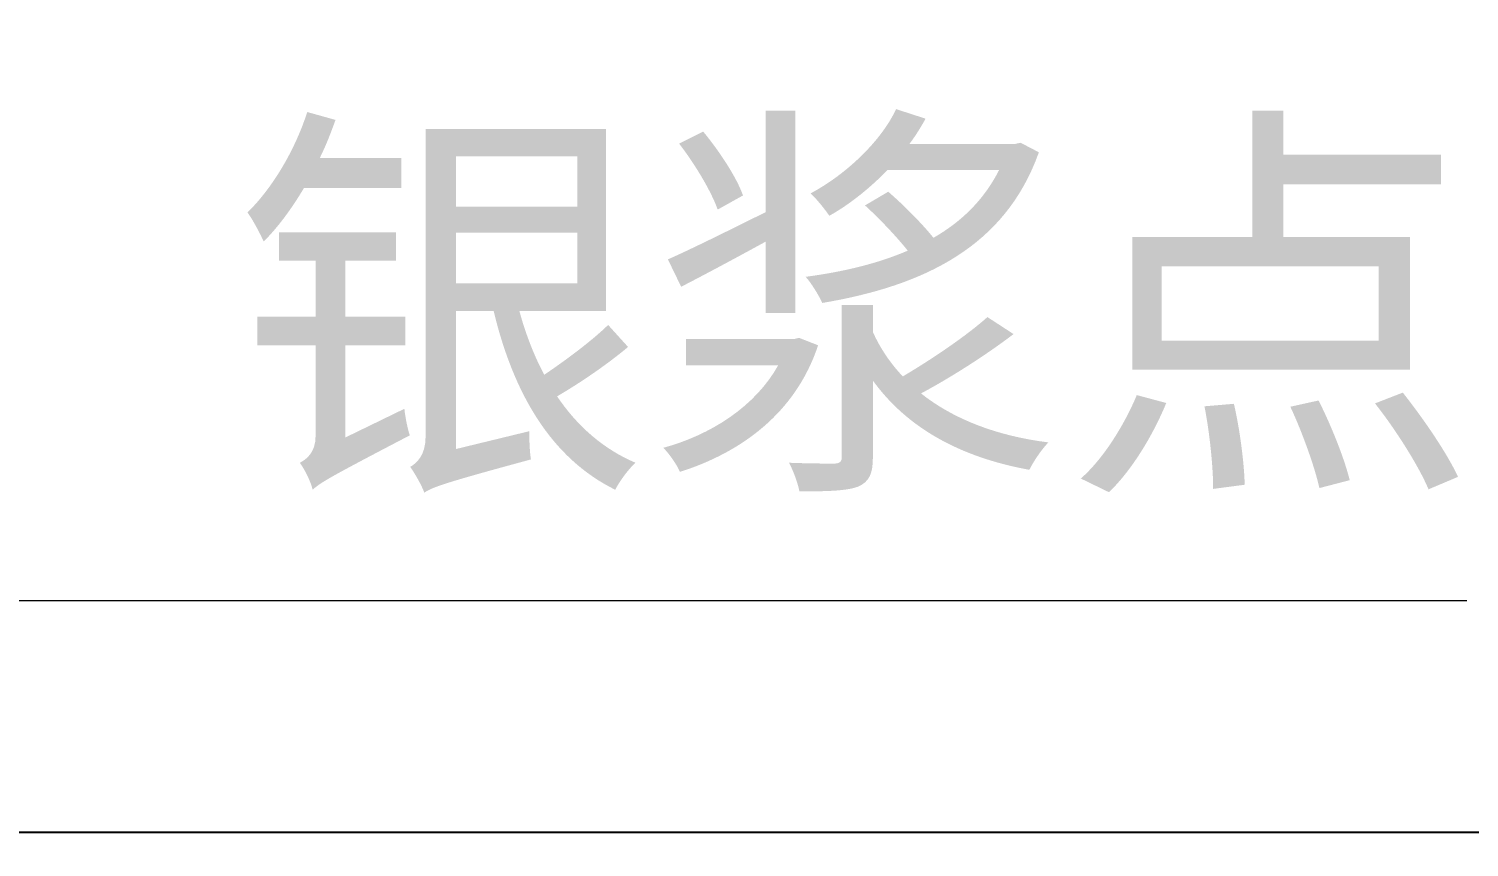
# Model space of a CAD drawing. Header units: millimetres. Extents: x 818 to 1306, y 1648 to 2013.
# Drawn here: x 945.35 to 952.45, y 1842.88 to 1846.91 of the extents above; entities that cross this region are included whole.
import ezdxf

# ---------------------------------------------------------------- set-up
doc = ezdxf.new("R2010")
doc.units = ezdxf.units.MM
doc.linetypes.add('CENTER', pattern=[2, 1.25, -0.25, 0.25, -0.25])
doc.layers.add('AA', color=1, linetype='Continuous')
doc.layers.add('center', color=1, linetype='CENTER')
doc.layers.add('尺寸线 DIM', color=3, linetype='Continuous', lineweight=15)
doc.styles.get("Standard").update_dxf_attribs({"font": 'arial.ttf'})
doc.styles.add('TITLE', font='arial.ttf')
doc.dimstyles.new('ISO-25$7', dxfattribs={"dimscale": 0.5, "dimtxt": 2.5, "dimasz": 2, "dimexe": 0.65, "dimexo": 0, "dimtad": 0, "dimdsep": 46, "dimtxsty": 'TITLE', "dimcen": 1.6, "dimclrd": 7, "dimclre": 73, "dimclrt": 7, "dimazin": 0, "dimtfac": 1, "dimtofl": 0, "dimtmove": 0, "dimatfit": 0, "dimfxl": 1, "dimtolj": 1, "dimlwd": 9, "dimlwe": 9, "dimarcsym": 0})

# ---------------------------------------------------------------- blocks, each defined once
blk = doc.blocks.new('A$C579B7D62')
at = {"layer": 'AA', "color": 6}
blk.add_lwpolyline([(-10.63935, -64.1358), (10.63935, -64.1358), (10.63935, 0), (-10.63935, 0), (-10.63935, -64.1358)], dxfattribs=at)
at = {"layer": 'center', "color": 6}
blk.add_lwpolyline([(-10.63935, -64.1358), (10.63935, -64.1358), (10.63935, 0), (-10.63935, 0), (-10.63935, -64.1358)], dxfattribs=at)

msp = doc.modelspace()

# ---------------------------------------------------------------- block references
at = {"layer": '尺寸线 DIM', "color": 0, "ltscale": 5}
msp.add_blockref('A$C579B7D62', (951.205, 1907.0885), dxfattribs=at)

# ---------------------------------------------------------------- texts
at = {"insert": (946.3591, 1846.2901), "char_height": 1.5, "width": 11.486693, "attachment_point": 1}
msp.add_mtext('银浆点', dxfattribs=at)

# ---------------------------------------------------------------- leaders
msp.add_leader([(940.8655, 1841.5527), (943.1496, 1844.0955), (952.4403, 1844.0955)], dimstyle='ISO-25$7', override={"dimgap": 0.625, "dimtad": 0})

doc.saveas('drawing.dxf')
